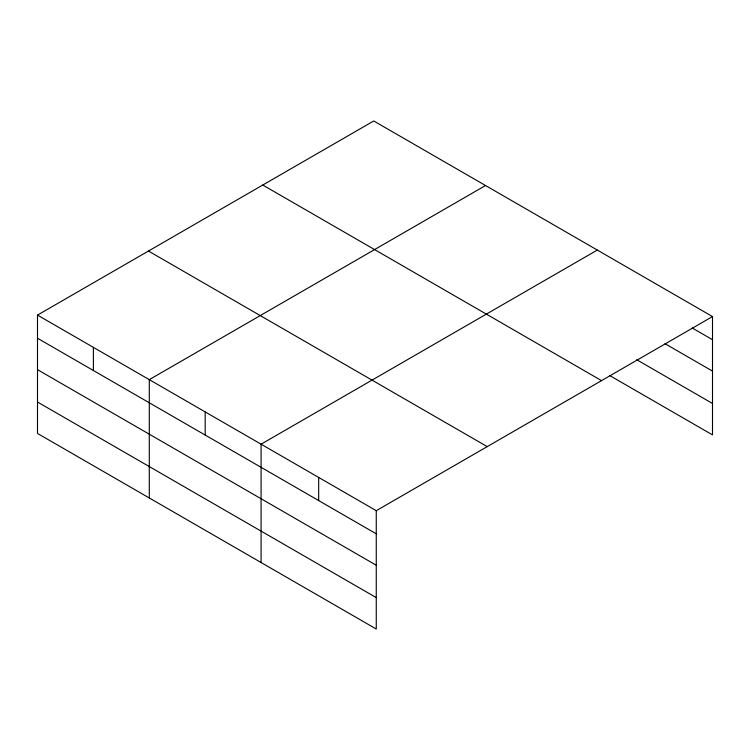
<?xml version="1.0" encoding="UTF-8"?>
<svg xmlns="http://www.w3.org/2000/svg" width="750" height="750" viewBox="0 0 750 750"><rect width="100%" height="100%" fill="white"/><g stroke="black" fill="none" stroke-linecap="round" stroke-linejoin="round"><path stroke-width="1.12" d="M712.5 316.566L373.734 120.975L37.5 315.103L37.5 433.434L376.266 629.025L376.266 510.684L712.5 316.566L712.5 434.897L609.441 375.394M485.531 185.522L149.288 379.65L149.288 497.981M597.319 250.059L261.084 444.188L261.084 562.519M692.297 328.031L712.5 339.703M665.016 343.697L712.5 371.109M636.722 359.728L712.5 403.481M262.781 185.044L601.538 380.625M148.463 251.044L487.219 446.625M37.5 315.103L376.266 510.684M37.5 338.241L376.266 533.822M37.5 369.656L376.266 565.237M37.5 402.028L376.266 597.609M318.675 477.441L318.675 500.578M205.191 411.919L205.191 435.056M93.394 347.372L93.394 370.509"/></g></svg>
